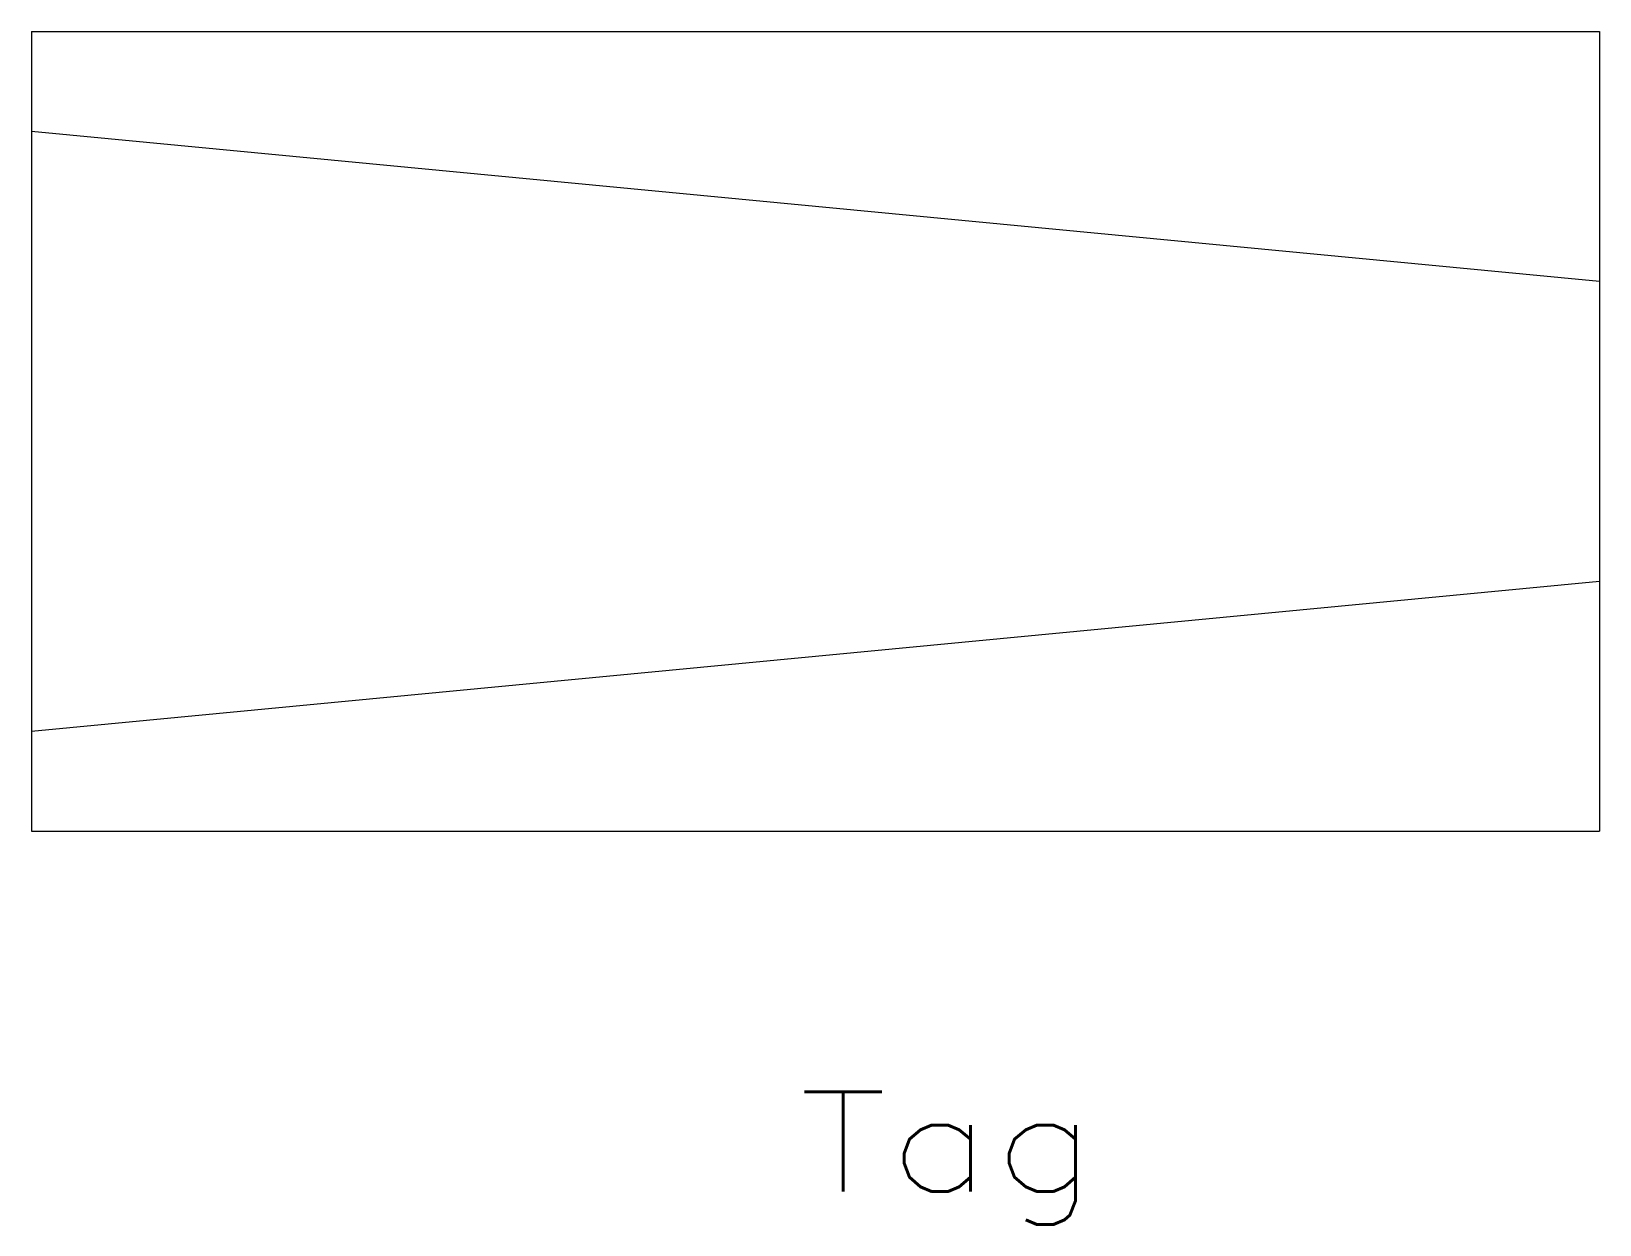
# Model space of a CAD drawing. Header units: inches. Extents: x -9.8 to 10.2, y -10.1 to 5.1.
import ezdxf
from ezdxf.enums import TextEntityAlignment as Align

# ---------------------------------------------------------------- set-up
doc = ezdxf.new("R2010")
doc.units = ezdxf.units.IN
doc.header["$MEASUREMENT"] = 0
doc.layers.get('0').update_dxf_attribs({"lineweight": 0})
doc.styles.add('_TCW_TXTSTY_1', font='TXT.SHX')

msp = doc.modelspace()

# ---------------------------------------------------------------- linework, layer by layer
at = {"linetype": 'Continuous'}
for p, q in [((-9.817, 5.105), (-9.817, -5.094)), ((-9.817, 5.105), (10.183, 5.105)), ((10.183, 5.105), (10.183, -5.094)), ((-9.817, 3.83), (10.183, 1.918)), ((-9.817, -3.819), (10.183, -1.907)), ((-9.817, -5.094), (10.183, -5.094))]:
    msp.add_line(p, q, dxfattribs=at)

# ---------------------------------------------------------------- texts
at = {"color": 7, "linetype": 'Continuous', "style": '_TCW_TXTSTY_1', "width": 1.166667}
msp.add_text('Tag', height=1.27, dxfattribs=at).set_placement((-0.029, -9.691), (3.781, -9.691), align=Align.FIT)

doc.saveas('drawing.dxf')
